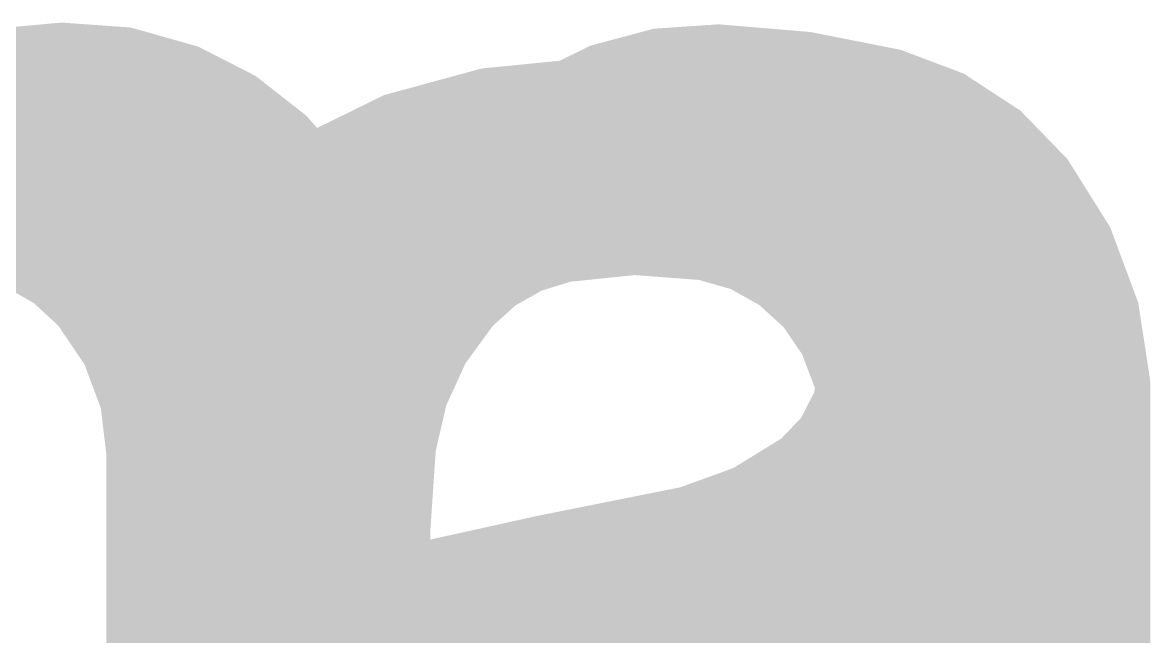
# Model space of a CAD drawing. Extents: x -19.1 to 53.5, y -15.6 to 59.8.
# Drawn here: x 34.349 to 35.941, y 21.184 to 22.05 of the extents above; entities that cross this region are included whole.
import ezdxf

# ---------------------------------------------------------------- set-up
doc = ezdxf.new("R2010")
doc.units = 0
doc.layers.add('21', color=41, linetype='CONTINUOUS')
doc.layers.add('22', color=40, linetype='CONTINUOUS')

msp = doc.modelspace()

# ---------------------------------------------------------------- linework, layer by layer
at = {"layer": '21', "const_width": 0.0254}
for points in [[(34.2671, 22.0243), (34.4043, 22.037)], [(34.4043, 22.037), (34.5, 22.0301)], [(35.242, 22.0284), (35.3314, 22.0345)], [(35.3314, 22.0345), (35.4594, 22.0238)], [(34.2564, 22.0218), (34.5292, 22.0218)], [(34.5, 22.0301), (34.5923, 22.004)], [(35.1554, 22.0052), (35.242, 22.0284)], [(35.2175, 22.0218), (35.4694, 22.0218)], [(35.4594, 22.0238), (35.5854, 21.9989)], [(34.5923, 22.004), (34.6713, 21.9637)], [(35.0749, 21.9659), (35.1554, 22.0052)], [(34.1524, 21.9964), (34.6072, 21.9964)], [(35.1374, 21.9964), (35.592, 21.9964)], [(35.5854, 21.9989), (35.672, 21.9662)], [(34.0965, 21.971), (34.6569, 21.971)], [(35.0853, 21.971), (35.6594, 21.971)], [(34.6713, 21.9637), (34.7412, 21.909)], [(34.986, 21.9021), (35.0749, 21.9659)], [(35.672, 21.9662), (35.7495, 21.9155)], [(34.0529, 21.9456), (34.6944, 21.9456)], [(35.0466, 21.9456), (35.7035, 21.9456)], [(34.0213, 21.9202), (34.7269, 21.9202)], [(34.7412, 21.909), (34.7993, 21.8421)], [(35.0112, 21.9202), (35.7423, 21.9202)], [(35.7495, 21.9155), (35.814, 21.8491)], [(33.9904, 21.8948), (34.7535, 21.8948)], [(34.9072, 21.8262), (34.986, 21.9021)], [(34.9784, 21.8948), (35.7696, 21.8948)], [(33.9658, 21.8694), (34.7756, 21.8694)], [(34.952, 21.8694), (35.7943, 21.8694)], [(33.9412, 21.844), (34.7977, 21.844)], [(34.7993, 21.8421), (34.8437, 21.7653)], [(34.9257, 21.844), (35.8172, 21.844)], [(35.814, 21.8491), (35.8728, 21.7552)], [(34.8615, 21.778), (34.9072, 21.8262)], [(33.9166, 21.8186), (34.8129, 21.8186)], [(34.9, 21.8186), (35.8331, 21.8186)], [(33.8972, 21.7932), (34.8276, 21.7932)], [(34.8524, 21.7689), (34.8615, 21.778)], [(34.8759, 21.7932), (35.849, 21.7932)], [(33.462, 21.7678), (34.8423, 21.7678)], [(34.8437, 21.7653), (34.8484, 21.7662)], [(34.8484, 21.7662), (34.8524, 21.7689)], [(34.8508, 21.7678), (35.8649, 21.7678)], [(35.8728, 21.7552), (35.9115, 21.6513)], [(33.462, 21.7424), (35.8776, 21.7424)], [(33.462, 21.717), (35.887, 21.717)], [(35.2132, 21.7062), (35.1206, 21.6967)], [(35.306, 21.6992), (35.2132, 21.7062)], [(35.3535, 21.6857), (35.306, 21.6992)], [(34.321, 21.6916), (35.104, 21.6916)], [(34.3726, 21.6644), (34.3293, 21.6891)], [(35.0771, 21.6834), (35.0375, 21.661)], [(35.1206, 21.6967), (35.0771, 21.6834)], [(35.3326, 21.6916), (35.8965, 21.6916)], [(35.3966, 21.6616), (35.3535, 21.6857)], [(34.3695, 21.6662), (35.0468, 21.6662)], [(35.3883, 21.6662), (35.9059, 21.6662)], [(34.4094, 21.6306), (34.3726, 21.6644)], [(35.0375, 21.661), (35.0037, 21.6306)], [(35.4331, 21.6283), (35.3966, 21.6616)], [(35.9115, 21.6513), (35.9283, 21.5417)], [(34.3983, 21.6408), (35.0151, 21.6408)], [(35.4194, 21.6408), (35.9131, 21.6408)], [(34.4481, 21.5734), (34.4094, 21.6306)], [(35.0037, 21.6306), (34.9636, 21.5757)], [(35.4609, 21.5875), (35.4331, 21.6283)], [(34.4197, 21.6154), (34.9926, 21.6154)], [(35.4419, 21.6154), (35.917, 21.6154)], [(34.4369, 21.59), (34.9741, 21.59)], [(35.4592, 21.59), (35.9209, 21.59)], [(35.4931, 21.5025), (35.4609, 21.5875)], [(34.4723, 21.5087), (34.4481, 21.5734)], [(34.9636, 21.5757), (34.9353, 21.514)], [(34.4514, 21.5646), (34.9585, 21.5646)], [(35.4696, 21.5646), (35.9248, 21.5646)], [(34.4609, 21.5392), (34.9469, 21.5392)], [(35.4792, 21.5392), (35.9283, 21.5392)], [(35.9283, 21.5417), (35.9283, 20.3835)], [(34.4704, 21.5138), (34.9353, 21.5138)], [(34.4805, 21.4401), (34.4723, 21.5087)], [(34.9353, 21.514), (34.9199, 21.4478)], [(35.4889, 21.5138), (35.9283, 21.5138)], [(35.5041, 21.4122), (35.4931, 21.5025)], [(34.4747, 21.4884), (34.9294, 21.4884)], [(35.4949, 21.4884), (35.9283, 21.4884)], [(34.4778, 21.463), (34.9234, 21.463)], [(35.4979, 21.463), (35.9283, 21.463)], [(34.9199, 21.4478), (34.9123, 21.336)], [(34.4805, 20.3835), (34.4805, 21.4401)], [(34.4805, 21.4376), (34.9192, 21.4376)], [(35.501, 21.4376), (35.9283, 21.4376)], [(34.4805, 21.4122), (34.9175, 21.4122)], [(35.5041, 20.3835), (35.5041, 21.4122)], [(35.5041, 21.4122), (35.9283, 21.4122)], [(34.4805, 21.3868), (34.9158, 21.3868)], [(35.5041, 21.3868), (35.9283, 21.3868)], [(34.4805, 21.3614), (34.914, 21.3614)], [(35.5041, 21.3614), (35.9283, 21.3614)], [(34.4805, 21.336), (34.9123, 21.336)], [(34.9123, 21.336), (34.9123, 20.3835)], [(35.5041, 21.336), (35.9283, 21.336)], [(34.4805, 21.3106), (34.9123, 21.3106)], [(35.5041, 21.3106), (35.9283, 21.3106)], [(34.4805, 21.2852), (34.9123, 21.2852)], [(35.5041, 21.2852), (35.9283, 21.2852)], [(34.4805, 21.2598), (34.9123, 21.2598)], [(35.5041, 21.2598), (35.9283, 21.2598)], [(34.4805, 21.2344), (34.9123, 21.2344)], [(35.5041, 21.2344), (35.9283, 21.2344)], [(34.4805, 21.209), (34.9123, 21.209)], [(35.5041, 21.209), (35.9283, 21.209)], [(34.4805, 21.1836), (34.9123, 21.1836)], [(35.5041, 21.1836), (35.9283, 21.1836)]]:
    msp.add_lwpolyline(points, dxfattribs=at)
at = {"layer": '21', "const_width": 0.0127}
for points in [[(34.4048, 22.0433, 1), (34.4038, 22.0307)], [(34.4049, 22.0307, 1), (34.4037, 22.0433)], [(35.3319, 22.0408, 1), (35.3309, 22.0282)], [(35.3318, 22.0282, 1), (35.331, 22.0408)], [(34.5017, 22.0362, 1), (34.4983, 22.0239)], [(34.4995, 22.0237, 1), (34.5004, 22.0364)], [(34.5292, 22.0155, 1), (34.5292, 22.0282)], [(35.2175, 22.0282, 1), (35.2175, 22.0155)], [(35.2416, 22.0347, 1), (35.2424, 22.022)], [(35.2436, 22.0222, 1), (35.2404, 22.0345)], [(35.4606, 22.03, 1), (35.4582, 22.0176)], [(35.4589, 22.0175, 1), (35.4599, 22.0301)], [(35.4694, 22.0155, 1), (35.4694, 22.0282)], [(34.5952, 22.0097, 1), (34.5894, 21.9983)], [(34.5906, 21.9979, 1), (34.594, 22.0101)], [(35.1538, 22.0113, 1), (35.1571, 21.9991)], [(35.1582, 21.9995, 1), (35.1526, 22.0109)], [(34.6072, 21.9901, 1), (34.6072, 22.0028)], [(35.1374, 22.0028, 1), (35.1374, 21.9901)], [(35.5876, 22.0048, 1), (35.5832, 21.993)], [(35.5842, 21.9927, 1), (35.5866, 22.0051)], [(35.592, 21.9901, 1), (35.592, 22.0028)], [(34.6569, 21.9646, 1), (34.6569, 21.9774)], [(35.0853, 21.9774, 1), (35.0853, 21.9646)], [(35.6594, 21.9646, 1), (35.6594, 21.9774)], [(34.6752, 21.9687, 1), (34.6674, 21.9587)], [(34.6684, 21.958, 1), (34.6742, 21.9693)], [(35.0721, 21.9716, 1), (35.0777, 21.9602)], [(35.0786, 21.9607, 1), (35.0712, 21.9711)], [(35.6755, 21.9716, 1), (35.6686, 21.9609)], [(35.6698, 21.9603, 1), (35.6743, 21.9722)], [(34.6944, 21.9393, 1), (34.6944, 21.952)], [(35.0466, 21.952, 1), (35.0466, 21.9393)], [(35.7035, 21.9393, 1), (35.7035, 21.952)], [(34.7269, 21.9139, 1), (34.7269, 21.9266)], [(34.7459, 21.9132, 1), (34.7364, 21.9049)], [(34.7372, 21.904, 1), (34.7451, 21.914)], [(35.0112, 21.9266, 1), (35.0112, 21.9139)], [(35.7423, 21.9139, 1), (35.7423, 21.9266)], [(35.754, 21.9199, 1), (35.7449, 21.9111)], [(35.746, 21.9102, 1), (35.753, 21.9208)], [(34.7535, 21.8884, 1), (34.7535, 21.9012)], [(34.9784, 21.9012, 1), (34.9784, 21.8884)], [(34.9823, 21.9073, 1), (34.9897, 21.8969)], [(34.9904, 21.8975, 1), (34.9816, 21.9067)], [(35.7696, 21.8884, 1), (35.7696, 21.9012)], [(34.7756, 21.8631, 1), (34.7756, 21.8758)], [(34.952, 21.8758, 1), (34.952, 21.8631)], [(35.7943, 21.8631, 1), (35.7943, 21.8758)], [(34.8048, 21.8453, 1), (34.7938, 21.8389)], [(34.7977, 21.8377, 1), (34.7977, 21.8504)], [(34.9257, 21.8504, 1), (34.9257, 21.8377)], [(35.8194, 21.8525, 1), (35.8086, 21.8457)], [(35.8094, 21.8447, 1), (35.8186, 21.8535)], [(35.8172, 21.8377, 1), (35.8172, 21.8504)], [(34.7945, 21.8379, 1), (34.8041, 21.8463)], [(34.9118, 21.8218, 1), (34.9026, 21.8306)], [(34.8129, 21.8122, 1), (34.8129, 21.825)], [(34.9, 21.825, 1), (34.9, 21.8122)], [(34.9028, 21.8308, 1), (34.9116, 21.8216)], [(35.8331, 21.8122, 1), (35.8331, 21.825)], [(34.8276, 21.7869, 1), (34.8276, 21.7996)], [(34.8759, 21.7996, 1), (34.8759, 21.7869)], [(35.849, 21.7869, 1), (35.849, 21.7996)], [(34.866, 21.7735, 1), (34.857, 21.7825)], [(34.8425, 21.7715, 1), (34.8449, 21.7591)], [(34.8382, 21.7621, 1), (34.8492, 21.7685)], [(34.8449, 21.7715, 1), (34.852, 21.761)], [(34.8423, 21.7614, 1), (34.8423, 21.7742)], [(34.8508, 21.7742, 1), (34.8508, 21.7614)], [(34.8479, 21.7734, 1), (34.8569, 21.7644)], [(34.8496, 21.76, 1), (34.8472, 21.7725)], [(34.8559, 21.7636, 1), (34.8489, 21.7742)], [(34.8569, 21.7824, 1), (34.8661, 21.7736)], [(35.8649, 21.7614, 1), (35.8649, 21.7742)], [(35.8788, 21.7574, 1), (35.8669, 21.7529)], [(35.8675, 21.7518, 1), (35.8782, 21.7585)], [(35.8776, 21.736, 1), (35.8776, 21.7488)], [(35.887, 21.7107, 1), (35.887, 21.7234)], [(35.2137, 21.7125, 1), (35.2127, 21.6998)], [(35.2138, 21.6998, 1), (35.2125, 21.7125)], [(35.3077, 21.7053, 1), (35.3043, 21.6931)], [(35.3055, 21.6929, 1), (35.3065, 21.7055)], [(35.0753, 21.6894, 1), (35.079, 21.6773)], [(35.0802, 21.6778, 1), (35.074, 21.6889)], [(35.104, 21.6852, 1), (35.104, 21.698)], [(35.12, 21.703, 1), (35.1212, 21.6904)], [(35.1225, 21.6906, 1), (35.1187, 21.7028)], [(35.3326, 21.698, 1), (35.3326, 21.6852)], [(35.3566, 21.6912, 1), (35.3504, 21.6801)], [(35.3517, 21.6795, 1), (35.3552, 21.6918)], [(35.8965, 21.6852, 1), (35.8965, 21.698)], [(34.3695, 21.6726, 1), (34.3695, 21.6598)], [(35.0468, 21.6598, 1), (35.0468, 21.6726)], [(35.3883, 21.6726, 1), (35.3883, 21.6598)], [(35.9059, 21.6598, 1), (35.9059, 21.6726)], [(34.3769, 21.6691, 1), (34.3683, 21.6597)], [(34.3695, 21.6589, 1), (34.3758, 21.6699)], [(35.0344, 21.6665, 1), (35.0407, 21.6555)], [(35.0418, 21.6563, 1), (35.0333, 21.6657)], [(35.4009, 21.6663, 1), (35.3923, 21.6569)], [(35.3935, 21.656, 1), (35.3997, 21.6671)], [(35.9177, 21.6522, 1), (35.9052, 21.6503)], [(34.3983, 21.6472, 1), (34.3983, 21.6345)], [(35.0151, 21.6345, 1), (35.0151, 21.6472)], [(35.4194, 21.6472, 1), (35.4194, 21.6345)], [(35.9055, 21.649, 1), (35.9174, 21.6535)], [(35.9131, 21.6345, 1), (35.9131, 21.6472)], [(34.4147, 21.6342, 1), (34.4041, 21.627)], [(34.4051, 21.6259, 1), (34.4137, 21.6353)], [(34.9995, 21.6353, 1), (35.0079, 21.6259)], [(35.0088, 21.6269, 1), (34.9986, 21.6343)], [(35.4383, 21.6319, 1), (35.4278, 21.6247)], [(35.4288, 21.6236, 1), (35.4373, 21.633)], [(34.4197, 21.6218, 1), (34.4197, 21.609)], [(34.9926, 21.609, 1), (34.9926, 21.6218)], [(35.4419, 21.6218, 1), (35.4419, 21.609)], [(35.917, 21.609, 1), (35.917, 21.6218)], [(34.4369, 21.5964, 1), (34.4369, 21.5836)], [(34.9741, 21.5836, 1), (34.9741, 21.5964)], [(35.4592, 21.5964, 1), (35.4592, 21.5836)], [(35.4668, 21.5898, 1), (35.455, 21.5852)], [(35.9209, 21.5836, 1), (35.9209, 21.5964)], [(34.4541, 21.5756, 1), (34.4422, 21.5712)], [(34.4429, 21.5698, 1), (34.4534, 21.577)], [(34.9585, 21.5795, 1), (34.9688, 21.572)], [(34.9694, 21.5731, 1), (34.9579, 21.5784)], [(35.4557, 21.5839, 1), (35.4661, 21.5911)], [(34.4514, 21.571, 1), (34.4514, 21.5583)], [(34.9585, 21.5583, 1), (34.9585, 21.571)], [(35.4696, 21.571, 1), (35.4696, 21.5583)], [(35.9248, 21.5583, 1), (35.9248, 21.571)], [(34.4609, 21.5456, 1), (34.4609, 21.5328)], [(34.9469, 21.5328, 1), (34.9469, 21.5456)], [(35.4792, 21.5456, 1), (35.4792, 21.5328)], [(35.9346, 21.5417, 1), (35.922, 21.5417)], [(35.9283, 21.5328, 1), (35.9283, 21.5456)], [(35.922, 21.5407, 1), (35.9346, 21.5427)], [(34.4704, 21.5202, 1), (34.4704, 21.5074)], [(34.4786, 21.5094, 1), (34.466, 21.5079)], [(34.9296, 21.5166, 1), (34.9411, 21.5113)], [(34.9415, 21.5125, 1), (34.9291, 21.5154)], [(34.9353, 21.5074, 1), (34.9353, 21.5202)], [(35.4889, 21.5202, 1), (35.4889, 21.5074)], [(35.9283, 21.5074, 1), (35.9283, 21.5202)], [(34.4663, 21.5065, 1), (34.4782, 21.5109)], [(35.4995, 21.5032, 1), (35.4868, 21.5017)], [(35.4872, 21.5002, 1), (35.4991, 21.5047)], [(34.4747, 21.4948, 1), (34.4747, 21.4821)], [(34.9294, 21.4821, 1), (34.9294, 21.4948)], [(35.4949, 21.4948, 1), (35.4949, 21.4821)], [(35.9283, 21.4821, 1), (35.9283, 21.4948)], [(34.4778, 21.4694, 1), (34.4778, 21.4566)], [(34.9234, 21.4566, 1), (34.9234, 21.4694)], [(35.4979, 21.4694, 1), (35.4979, 21.4566)], [(35.9283, 21.4566, 1), (35.9283, 21.4694)], [(34.9262, 21.4474, 1), (34.9136, 21.4482)], [(34.4805, 21.444, 1), (34.4805, 21.4312)], [(34.4868, 21.4401, 1), (34.4742, 21.4401)], [(34.4742, 21.4393, 1), (34.4868, 21.4409)], [(34.9137, 21.4492, 1), (34.9261, 21.4464)], [(34.9192, 21.4312, 1), (34.9192, 21.444)], [(35.501, 21.444, 1), (35.501, 21.4312)], [(35.9283, 21.4312, 1), (35.9283, 21.444)], [(34.4805, 21.4186, 1), (34.4805, 21.4059)], [(34.9175, 21.4059, 1), (34.9175, 21.4186)], [(35.5041, 21.4186, 1), (35.5041, 21.4059)], [(35.5104, 21.4122, 1), (35.4978, 21.4122)], [(35.9283, 21.4059, 1), (35.9283, 21.4186)], [(35.4978, 21.4114, 1), (35.5104, 21.413)], [(34.4805, 21.3932, 1), (34.4805, 21.3804)], [(34.9158, 21.3804, 1), (34.9158, 21.3932)], [(35.5041, 21.3932, 1), (35.5041, 21.3804)], [(35.9283, 21.3804, 1), (35.9283, 21.3932)], [(34.4805, 21.3678, 1), (34.4805, 21.355)], [(34.914, 21.355, 1), (34.914, 21.3678)], [(35.5041, 21.3678, 1), (35.5041, 21.355)], [(35.9283, 21.355, 1), (35.9283, 21.3678)], [(34.4805, 21.3424, 1), (34.4805, 21.3297)], [(34.9186, 21.336, 1), (34.906, 21.336)], [(34.9123, 21.3297, 1), (34.9123, 21.3424)], [(35.5041, 21.3424, 1), (35.5041, 21.3297)], [(35.9283, 21.3297, 1), (35.9283, 21.3424)], [(34.906, 21.3364, 1), (34.9186, 21.3356)], [(34.4805, 21.317, 1), (34.4805, 21.3042)], [(34.9123, 21.3042, 1), (34.9123, 21.317)], [(35.5041, 21.317, 1), (35.5041, 21.3042)], [(35.9283, 21.3042, 1), (35.9283, 21.317)], [(34.4805, 21.2916, 1), (34.4805, 21.2788)], [(34.9123, 21.2788, 1), (34.9123, 21.2916)], [(35.5041, 21.2916, 1), (35.5041, 21.2788)], [(35.9283, 21.2788, 1), (35.9283, 21.2916)], [(34.4805, 21.2662, 1), (34.4805, 21.2535)], [(34.9123, 21.2535, 1), (34.9123, 21.2662)], [(35.5041, 21.2662, 1), (35.5041, 21.2535)], [(35.9283, 21.2535, 1), (35.9283, 21.2662)], [(34.4805, 21.2408, 1), (34.4805, 21.228)], [(34.9123, 21.228, 1), (34.9123, 21.2408)], [(35.5041, 21.2408, 1), (35.5041, 21.228)], [(35.9283, 21.228, 1), (35.9283, 21.2408)], [(34.4805, 21.2154, 1), (34.4805, 21.2026)], [(34.9123, 21.2026, 1), (34.9123, 21.2154)], [(35.5041, 21.2154, 1), (35.5041, 21.2026)], [(35.9283, 21.2026, 1), (35.9283, 21.2154)], [(34.4805, 21.19, 1), (34.4805, 21.1773)], [(34.9123, 21.1773, 1), (34.9123, 21.19)], [(35.5041, 21.19, 1), (35.5041, 21.1773)], [(35.9283, 21.1773, 1), (35.9283, 21.19)]]:
    msp.add_lwpolyline(points, format="xyb", dxfattribs=at)
at = {"layer": '22', "const_width": 0.0254}
for points in [[(34.9991, 21.9723), (35.1384, 21.9862)], [(35.1384, 21.9862), (35.3187, 21.9862)], [(35.3187, 21.9862), (35.4617, 21.9707)], [(34.864, 21.9354), (34.9991, 21.9723)], [(34.9944, 21.971), (35.4591, 21.971)], [(35.4617, 21.9707), (35.5995, 21.9296)], [(34.9014, 21.9456), (35.546, 21.9456)], [(34.7543, 21.8816), (34.864, 21.9354)], [(35.5995, 21.9296), (35.7276, 21.8643)], [(34.833, 21.9202), (35.618, 21.9202)], [(34.7812, 21.8948), (35.6678, 21.8948)], [(34.6583, 21.8059), (34.7543, 21.8816)], [(34.7388, 21.8694), (35.7176, 21.8694)], [(35.7276, 21.8643), (35.7751, 21.8274)], [(34.7066, 21.844), (35.7537, 21.844)], [(34.7447, 21.7094), (35.1993, 21.8415)], [(35.1993, 21.8415), (35.6184, 21.7322)], [(35.2044, 21.8313), (34.7828, 21.6967)], [(35.5829, 21.717), (35.2044, 21.8313)], [(35.7751, 21.8274), (35.8146, 21.7819)], [(34.6744, 21.8186), (35.1646, 21.8186)], [(35.1205, 21.8186), (35.2871, 21.8186)], [(35.2465, 21.8186), (35.7828, 21.8186)], [(34.6234, 21.7664), (34.6583, 21.8059)], [(34.6471, 21.7932), (35.0851, 21.7932)], [(35.0331, 21.7932), (35.3845, 21.7932)], [(35.3306, 21.7932), (35.8048, 21.7932)], [(35.8146, 21.7819), (35.8445, 21.7297)], [(34.5948, 21.7221), (34.6234, 21.7664)], [(34.6247, 21.7678), (35.0055, 21.7678)], [(34.9457, 21.7678), (35.4819, 21.7678)], [(35.4147, 21.7678), (35.8227, 21.7678)], [(34.6079, 21.7424), (34.9259, 21.7424)], [(34.8583, 21.7424), (35.5793, 21.7424)], [(35.4988, 21.7424), (35.8372, 21.7424)], [(35.6184, 21.7322), (35.5651, 21.4274)], [(35.8445, 21.7297), (35.8803, 21.6214)], [(34.5592, 21.6433), (34.5948, 21.7221)], [(34.5925, 21.717), (34.8464, 21.717)], [(34.7709, 21.717), (35.1284, 21.717)], [(35.1409, 21.7195), (35.0893, 21.7092)], [(35.2273, 21.724), (35.1409, 21.7195)], [(35.3136, 21.7195), (35.2273, 21.724)], [(35.3604, 21.7106), (35.3136, 21.7195)], [(35.3268, 21.717), (35.6157, 21.717)], [(35.5346, 21.4427), (35.5829, 21.717)], [(35.5829, 21.717), (35.8487, 21.717)], [(34.5389, 21.5798), (34.7447, 21.7094)], [(35.0893, 21.7092), (35.0404, 21.6895)], [(35.4051, 21.6941), (35.3604, 21.7106)], [(34.581, 21.6916), (34.7759, 21.6916)], [(34.7828, 21.6967), (34.5872, 21.5519)], [(34.7164, 21.6916), (35.0456, 21.6916)], [(35.0404, 21.6895), (34.9961, 21.6611)], [(35.4378, 21.6728), (35.4051, 21.6941)], [(35.4089, 21.6916), (35.6113, 21.6916)], [(35.5784, 21.6916), (35.8571, 21.6916)], [(34.5695, 21.6662), (34.7416, 21.6662)], [(34.6761, 21.6662), (35.0041, 21.6662)], [(35.4635, 21.6433), (35.4378, 21.6728)], [(35.4436, 21.6662), (35.6069, 21.6662)], [(35.574, 21.6662), (35.8655, 21.6662)], [(34.9961, 21.6611), (34.9667, 21.633)], [(34.5389, 21.5875), (34.5592, 21.6433)], [(34.5583, 21.6408), (34.7073, 21.6408)], [(34.6358, 21.6408), (34.9749, 21.6408)], [(35.4806, 21.6057), (35.4635, 21.6433)], [(35.4646, 21.6408), (35.6024, 21.6408)], [(35.5695, 21.6408), (35.8739, 21.6408)], [(34.9667, 21.633), (34.9435, 21.5995)], [(35.8803, 21.6214), (35.8932, 21.508)], [(34.5491, 21.6154), (34.673, 21.6154)], [(34.5954, 21.6154), (34.9546, 21.6154)], [(35.4762, 21.6154), (35.598, 21.6154)], [(35.4858, 21.5647), (35.4806, 21.6057)], [(35.565, 21.6154), (35.881, 21.6154)], [(34.5872, 21.5519), (34.5389, 21.5875)], [(34.5398, 21.59), (34.6387, 21.59)], [(34.5551, 21.59), (34.9395, 21.59)], [(34.9435, 21.5995), (34.9275, 21.5621)], [(35.4826, 21.59), (35.5935, 21.59)], [(35.5605, 21.59), (35.8839, 21.59)], [(34.5313, 21.5087), (34.5389, 21.5798)], [(34.5373, 21.5646), (34.9286, 21.5646)], [(34.57, 21.5646), (34.6044, 21.5646)], [(34.9275, 21.5621), (34.9215, 21.5357)], [(35.4787, 21.524), (35.4858, 21.5647)], [(35.4858, 21.5646), (35.5891, 21.5646)], [(35.5561, 21.5646), (35.8867, 21.5646)], [(34.5346, 21.5392), (34.9223, 21.5392)], [(35.4814, 21.5392), (35.5847, 21.5392)], [(35.5516, 21.5392), (35.8896, 21.5392)], [(34.9215, 21.5357), (34.9199, 21.5087)], [(35.4586, 21.4846), (35.4787, 21.524)], [(34.9199, 21.5087), (34.5313, 21.5087)], [(34.5318, 21.5138), (34.9202, 21.5138)], [(35.4735, 21.5138), (35.5802, 21.5138)], [(35.5471, 21.5138), (35.8925, 21.5138)], [(35.8932, 21.508), (35.8826, 21.3944)], [(35.4279, 21.4528), (35.4586, 21.4846)], [(35.4605, 21.4884), (35.5758, 21.4884)], [(35.5426, 21.4884), (35.8914, 21.4884)], [(35.4377, 21.463), (35.5713, 21.463)], [(35.5382, 21.463), (35.889, 21.463)], [(35.3579, 21.4097), (35.4279, 21.4528)], [(34.7091, 20.9626), (35.5346, 21.4427)], [(35.5651, 21.4274), (35.1257, 21.1658)], [(35.4032, 21.4376), (35.5669, 21.4376)], [(35.5258, 21.4376), (35.8866, 21.4376)], [(35.362, 21.4122), (35.5396, 21.4122)], [(35.4822, 21.4122), (35.8843, 21.4122)], [(35.2806, 21.3817), (35.3579, 21.4097)], [(35.0774, 21.3411), (35.2806, 21.3817)], [(35.2947, 21.3868), (35.4969, 21.3868)], [(35.4385, 21.3868), (35.8802, 21.3868)], [(35.8826, 21.3944), (35.8675, 21.3455)], [(35.179, 21.3614), (35.4542, 21.3614)], [(35.3948, 21.3614), (35.8724, 21.3614)], [(34.9051, 21.303), (35.0774, 21.3411)], [(35.0543, 21.336), (35.4116, 21.336)], [(35.3511, 21.336), (35.8622, 21.336)], [(35.8675, 21.3455), (35.8425, 21.3008)], [(34.7396, 21.242), (34.9051, 21.303)], [(34.9396, 21.3106), (35.3689, 21.3106)], [(35.3075, 21.3106), (35.848, 21.3106)], [(35.8425, 21.3008), (35.8089, 21.2623)], [(34.8569, 21.2852), (35.3263, 21.2852)], [(35.2638, 21.2852), (35.8289, 21.2852)], [(34.7879, 21.2598), (35.2836, 21.2598)], [(35.2201, 21.2598), (35.8058, 21.2598)], [(35.8089, 21.2623), (35.7413, 21.2085)], [(34.6639, 21.2015), (34.7396, 21.242)], [(34.7254, 21.2344), (35.2409, 21.2344)], [(35.1764, 21.2344), (35.7738, 21.2344)], [(34.678, 21.209), (35.1983, 21.209)], [(35.1328, 21.209), (35.7419, 21.209)], [(35.7413, 21.2085), (35.6662, 21.1659)], [(34.5948, 21.1506), (34.6639, 21.2015)], [(34.6397, 21.1836), (35.1556, 21.1836)], [(35.0891, 21.1836), (35.6974, 21.1836)]]:
    msp.add_lwpolyline(points, dxfattribs=at)
at = {"layer": '22', "const_width": 0.0127}
for points in [[(35.1384, 21.9926, 1), (35.1384, 21.9798)], [(35.139, 21.9799, 1), (35.1378, 21.9925)], [(35.3194, 21.9925, 1), (35.318, 21.9799)], [(35.3187, 21.9798, 1), (35.3187, 21.9926)], [(34.9944, 21.9774, 1), (34.9944, 21.9646)], [(34.9984, 21.9786, 1), (34.9997, 21.966)], [(35.0008, 21.9661, 1), (34.9974, 21.9784)], [(35.4635, 21.9768, 1), (35.4599, 21.9646)], [(35.4591, 21.9646, 1), (35.4591, 21.9774)], [(35.461, 21.9644, 1), (35.4624, 21.977)], [(34.9014, 21.952, 1), (34.9014, 21.9393)], [(35.546, 21.9393, 1), (35.546, 21.952)], [(34.8623, 21.9415, 1), (34.8657, 21.9293)], [(34.8668, 21.9297, 1), (34.8612, 21.9411)], [(35.6024, 21.9353, 1), (35.5966, 21.924)], [(35.5977, 21.9236, 1), (35.6013, 21.9357)], [(34.833, 21.9266, 1), (34.833, 21.9139)], [(35.618, 21.9139, 1), (35.618, 21.9266)], [(34.7812, 21.9012, 1), (34.7812, 21.8884)], [(35.6678, 21.8884, 1), (35.6678, 21.9012)], [(34.7515, 21.8873, 1), (34.7571, 21.8759)], [(34.7582, 21.8766, 1), (34.7503, 21.8866)], [(34.7388, 21.8758, 1), (34.7388, 21.8631)], [(35.7176, 21.8631, 1), (35.7176, 21.8758)], [(35.7315, 21.8693, 1), (35.7237, 21.8593)], [(35.7247, 21.8586, 1), (35.7305, 21.87)], [(34.7066, 21.8504, 1), (34.7066, 21.8377)], [(35.2009, 21.8476, 1), (35.1977, 21.8354)], [(35.2011, 21.8354, 1), (35.1975, 21.8476)], [(35.7537, 21.8377, 1), (35.7537, 21.8504)], [(35.2062, 21.8374, 1), (35.2026, 21.8252)], [(35.2063, 21.8253, 1), (35.2025, 21.8373)], [(35.7799, 21.8315, 1), (35.7703, 21.8232)], [(35.7712, 21.8224, 1), (35.779, 21.8324)], [(34.6744, 21.825, 1), (34.6744, 21.8122)], [(35.1205, 21.825, 1), (35.1205, 21.8122)], [(35.1646, 21.8122, 1), (35.1646, 21.825)], [(35.2465, 21.825, 1), (35.2465, 21.8122)], [(35.2871, 21.8122, 1), (35.2871, 21.825)], [(35.7828, 21.8122, 1), (35.7828, 21.825)], [(34.6471, 21.7996, 1), (34.6471, 21.7869)], [(34.6544, 21.8109, 1), (34.6622, 21.8009)], [(34.6631, 21.8017, 1), (34.6535, 21.8101)], [(35.0331, 21.7996, 1), (35.0331, 21.7869)], [(35.0851, 21.7869, 1), (35.0851, 21.7996)], [(35.3306, 21.7996, 1), (35.3306, 21.7869)], [(35.3845, 21.7869, 1), (35.3845, 21.7996)], [(35.8048, 21.7869, 1), (35.8048, 21.7996)], [(35.8201, 21.7851, 1), (35.8091, 21.7788)], [(35.8098, 21.7778, 1), (35.8194, 21.7861)], [(34.6187, 21.7706, 1), (34.6282, 21.7622)], [(34.6288, 21.7629, 1), (34.6181, 21.7698)], [(34.6247, 21.7742, 1), (34.6247, 21.7614)], [(34.9457, 21.7742, 1), (34.9457, 21.7614)], [(35.0055, 21.7614, 1), (35.0055, 21.7742)], [(35.4147, 21.7742, 1), (35.4147, 21.7614)], [(35.4819, 21.7614, 1), (35.4819, 21.7742)], [(35.8227, 21.7614, 1), (35.8227, 21.7742)], [(34.6079, 21.7488, 1), (34.6079, 21.736)], [(34.8583, 21.7488, 1), (34.8583, 21.736)], [(34.9259, 21.736, 1), (34.9259, 21.7488)], [(35.4988, 21.7488, 1), (35.4988, 21.736)], [(35.5793, 21.736, 1), (35.5793, 21.7488)], [(35.6247, 21.7311, 1), (35.6121, 21.7333)], [(35.6168, 21.7261, 1), (35.62, 21.7383)], [(35.8372, 21.736, 1), (35.8372, 21.7488)], [(35.8505, 21.7317, 1), (35.8385, 21.7277)], [(34.5925, 21.7234, 1), (34.5925, 21.7107)], [(34.5895, 21.7255, 1), (34.6001, 21.7187)], [(34.6006, 21.7195, 1), (34.589, 21.7247)], [(34.7709, 21.7234, 1), (34.7709, 21.7107)], [(34.8464, 21.7107, 1), (34.8464, 21.7234)], [(35.1284, 21.7107, 1), (35.1284, 21.7234)], [(35.1406, 21.7258, 1), (35.1412, 21.7132)], [(35.1421, 21.7133, 1), (35.1397, 21.7257)], [(35.2276, 21.7303, 1), (35.2269, 21.7176)], [(35.2276, 21.7176, 1), (35.2269, 21.7303)], [(35.3148, 21.7257, 1), (35.3124, 21.7133)], [(35.3133, 21.7132, 1), (35.3139, 21.7258)], [(35.3268, 21.7234, 1), (35.3268, 21.7107)], [(35.5829, 21.7234, 1), (35.5829, 21.7107)], [(35.5892, 21.7159, 1), (35.5766, 21.7181)], [(35.5811, 21.7109, 1), (35.5847, 21.7231)], [(35.6157, 21.7107, 1), (35.6157, 21.7234)], [(35.839, 21.7265, 1), (35.85, 21.7329)], [(35.8487, 21.7107, 1), (35.8487, 21.7234)], [(34.7429, 21.7155, 1), (34.7465, 21.7033)], [(34.7481, 21.704, 1), (34.7413, 21.7148)], [(35.088, 21.7154, 1), (35.0905, 21.703)], [(35.0916, 21.7033, 1), (35.0869, 21.7151)], [(35.3626, 21.7166, 1), (35.3582, 21.7047)], [(35.3592, 21.7044, 1), (35.3616, 21.7169)], [(34.581, 21.698, 1), (34.581, 21.6852)], [(34.7164, 21.698, 1), (34.7164, 21.6852)], [(34.7759, 21.6852, 1), (34.7759, 21.698)], [(34.7809, 21.7027, 1), (34.7847, 21.6907)], [(34.7866, 21.6916, 1), (34.779, 21.7018)], [(35.0381, 21.6954, 1), (35.0428, 21.6836)], [(35.0439, 21.6842, 1), (35.037, 21.6949)], [(35.0456, 21.6852, 1), (35.0456, 21.698)], [(35.4086, 21.6994, 1), (35.4016, 21.6888)], [(35.4089, 21.698, 1), (35.4089, 21.6852)], [(35.4029, 21.6881, 1), (35.4073, 21.7001)], [(35.5784, 21.698, 1), (35.5784, 21.6852)], [(35.6113, 21.6852, 1), (35.6113, 21.698)], [(35.8571, 21.6852, 1), (35.8571, 21.698)], [(34.5695, 21.6726, 1), (34.5695, 21.6598)], [(34.6761, 21.6726, 1), (34.6761, 21.6598)], [(34.7416, 21.6598, 1), (34.7416, 21.6726)], [(35.0041, 21.6598, 1), (35.0041, 21.6726)], [(35.4426, 21.6769, 1), (35.4331, 21.6686)], [(35.4344, 21.6675, 1), (35.4413, 21.6781)], [(35.4436, 21.6726, 1), (35.4436, 21.6598)], [(35.574, 21.6726, 1), (35.574, 21.6598)], [(35.6069, 21.6598, 1), (35.6069, 21.6726)], [(35.8655, 21.6598, 1), (35.8655, 21.6726)], [(34.9927, 21.6664, 1), (34.9995, 21.6558)], [(35.0005, 21.6565, 1), (34.9917, 21.6657)], [(34.5583, 21.6472, 1), (34.5583, 21.6345)], [(34.5534, 21.6459, 1), (34.565, 21.6407)], [(34.5652, 21.6411, 1), (34.5532, 21.6455)], [(34.6358, 21.6472, 1), (34.6358, 21.6345)], [(34.7073, 21.6345, 1), (34.7073, 21.6472)], [(34.9749, 21.6345, 1), (34.9749, 21.6472)], [(35.4693, 21.6459, 1), (35.4577, 21.6407)], [(35.4646, 21.6472, 1), (35.4646, 21.6345)], [(35.4587, 21.6391, 1), (35.4683, 21.6475)], [(35.5695, 21.6472, 1), (35.5695, 21.6345)], [(35.6024, 21.6345, 1), (35.6024, 21.6472)], [(35.8739, 21.6345, 1), (35.8739, 21.6472)], [(34.9623, 21.6375, 1), (34.9711, 21.6284)], [(34.9719, 21.6293, 1), (34.9615, 21.6366)], [(35.8866, 21.6221, 1), (35.874, 21.6206)], [(34.5491, 21.6218, 1), (34.5491, 21.609)], [(34.5954, 21.6218, 1), (34.5954, 21.609)], [(34.673, 21.609, 1), (34.673, 21.6218)], [(34.9546, 21.609, 1), (34.9546, 21.6218)], [(35.4762, 21.6218, 1), (35.4762, 21.609)], [(35.4869, 21.6065, 1), (35.4743, 21.6049)], [(35.565, 21.6218, 1), (35.565, 21.609)], [(35.598, 21.609, 1), (35.598, 21.6218)], [(35.8743, 21.6194, 1), (35.8863, 21.6234)], [(35.881, 21.609, 1), (35.881, 21.6218)], [(34.5427, 21.5926, 1), (34.5351, 21.5824)], [(34.5398, 21.5964, 1), (34.5398, 21.5836)], [(34.5551, 21.5964, 1), (34.5551, 21.5836)], [(34.6387, 21.5836, 1), (34.6387, 21.5964)], [(34.9383, 21.6031, 1), (34.9488, 21.5959)], [(34.9494, 21.597, 1), (34.9377, 21.602)], [(34.9395, 21.5836, 1), (34.9395, 21.5964)], [(35.4748, 21.6031, 1), (35.4864, 21.6083)], [(35.4826, 21.5964, 1), (35.4826, 21.5836)], [(35.5605, 21.5964, 1), (35.5605, 21.5836)], [(35.5935, 21.5836, 1), (35.5935, 21.5964)], [(35.8839, 21.5836, 1), (35.8839, 21.5964)], [(34.5329, 21.5897, 1), (34.5449, 21.5853)], [(34.5355, 21.5852, 1), (34.5423, 21.5744)], [(34.5452, 21.5791, 1), (34.5326, 21.5805)], [(34.5373, 21.571, 1), (34.5373, 21.5583)], [(34.57, 21.571, 1), (34.57, 21.5583)], [(34.6044, 21.5583, 1), (34.6044, 21.571)], [(34.9217, 21.5646, 1), (34.9333, 21.5596)], [(34.9337, 21.5607, 1), (34.9213, 21.5635)], [(34.9286, 21.5583, 1), (34.9286, 21.571)], [(35.4858, 21.571, 1), (35.4858, 21.5583)], [(35.4795, 21.5639, 1), (35.4921, 21.5655)], [(35.4921, 21.5636, 1), (35.4796, 21.5658)], [(35.5561, 21.571, 1), (35.5561, 21.5583)], [(35.5891, 21.5583, 1), (35.5891, 21.571)], [(35.8867, 21.5583, 1), (35.8867, 21.571)], [(34.5346, 21.5456, 1), (34.5346, 21.5328)], [(34.5834, 21.557, 1), (34.591, 21.5468)], [(34.5834, 21.5468, 1), (34.591, 21.557)], [(34.9223, 21.5328, 1), (34.9223, 21.5456)], [(35.4814, 21.5456, 1), (35.4814, 21.5328)], [(35.5516, 21.5456, 1), (35.5516, 21.5328)], [(35.5847, 21.5328, 1), (35.5847, 21.5456)], [(35.8896, 21.5328, 1), (35.8896, 21.5456)], [(34.9153, 21.5371, 1), (34.9277, 21.5343)], [(34.9279, 21.5353, 1), (34.9152, 21.5361)], [(35.4844, 21.5211, 1), (35.473, 21.5269)], [(34.5313, 21.5151, 1), (34.5313, 21.5023)], [(34.5318, 21.5202, 1), (34.5318, 21.5074)], [(34.9199, 21.5023, 1), (34.9199, 21.5151)], [(34.9202, 21.5074, 1), (34.9202, 21.5202)], [(35.4735, 21.5202, 1), (35.4735, 21.5074)], [(35.4724, 21.5251, 1), (35.485, 21.5229)], [(35.5471, 21.5202, 1), (35.5471, 21.5074)], [(35.5802, 21.5074, 1), (35.5802, 21.5202)], [(35.8995, 21.5074, 1), (35.8869, 21.5086)], [(35.8925, 21.5074, 1), (35.8925, 21.5202)], [(34.525, 21.5094, 1), (34.5376, 21.508)], [(34.9136, 21.5091, 1), (34.9262, 21.5083)], [(35.8869, 21.5073, 1), (35.8995, 21.5087)], [(35.4529, 21.4875, 1), (35.4643, 21.4817)], [(35.4632, 21.4802, 1), (35.454, 21.489)], [(35.4605, 21.4948, 1), (35.4605, 21.4821)], [(35.5426, 21.4948, 1), (35.5426, 21.4821)], [(35.5758, 21.4821, 1), (35.5758, 21.4948)], [(35.8914, 21.4821, 1), (35.8914, 21.4948)], [(35.4377, 21.4694, 1), (35.4377, 21.4566)], [(35.5382, 21.4694, 1), (35.5382, 21.4566)], [(35.5713, 21.4566, 1), (35.5713, 21.4694)], [(35.889, 21.4566, 1), (35.889, 21.4694)], [(35.4233, 21.4572, 1), (35.4325, 21.4484)], [(35.4312, 21.4474, 1), (35.4246, 21.4582)], [(35.4032, 21.444, 1), (35.4032, 21.4312)], [(35.5258, 21.444, 1), (35.5258, 21.4312)], [(35.5283, 21.4438, 1), (35.5409, 21.4416)], [(35.5378, 21.4372, 1), (35.5314, 21.4482)], [(35.5683, 21.4219, 1), (35.5619, 21.4329)], [(35.5669, 21.4312, 1), (35.5669, 21.444)], [(35.8866, 21.4312, 1), (35.8866, 21.444)], [(35.362, 21.4186, 1), (35.362, 21.4059)], [(35.4822, 21.4186, 1), (35.4822, 21.4059)], [(35.5396, 21.4059, 1), (35.5396, 21.4186)], [(35.5588, 21.4285, 1), (35.5714, 21.4263)], [(35.8843, 21.4059, 1), (35.8843, 21.4186)], [(35.3546, 21.4151, 1), (35.3612, 21.4043)], [(35.3601, 21.4037, 1), (35.3558, 21.4156)], [(35.2784, 21.3877, 1), (35.2828, 21.3757)], [(35.2818, 21.3755, 1), (35.2794, 21.3879)], [(35.2947, 21.3932, 1), (35.2947, 21.3804)], [(35.4385, 21.3932, 1), (35.4385, 21.3804)], [(35.4969, 21.3804, 1), (35.4969, 21.3932)], [(35.8763, 21.395, 1), (35.8889, 21.3938)], [(35.8887, 21.3925, 1), (35.8765, 21.3963)], [(35.8802, 21.3804, 1), (35.8802, 21.3932)], [(35.179, 21.3678, 1), (35.179, 21.355)], [(35.3948, 21.3678, 1), (35.3948, 21.355)], [(35.4542, 21.355, 1), (35.4542, 21.3678)], [(35.8724, 21.355, 1), (35.8724, 21.3678)], [(35.0543, 21.3424, 1), (35.0543, 21.3297)], [(35.0762, 21.3473, 1), (35.0786, 21.3349)], [(35.0788, 21.3349, 1), (35.076, 21.3473)], [(35.3511, 21.3424, 1), (35.3511, 21.3297)], [(35.4116, 21.3297, 1), (35.4116, 21.3424)], [(35.8614, 21.3474, 1), (35.8735, 21.3436)], [(35.873, 21.3424, 1), (35.8619, 21.3486)], [(35.8622, 21.3297, 1), (35.8622, 21.3424)], [(34.9038, 21.3092, 1), (34.9065, 21.2968)], [(34.9073, 21.297, 1), (34.903, 21.3089)], [(34.9396, 21.317, 1), (34.9396, 21.3042)], [(35.3075, 21.317, 1), (35.3075, 21.3042)], [(35.3689, 21.3042, 1), (35.3689, 21.317)], [(35.8473, 21.2967, 1), (35.8378, 21.305)], [(35.848, 21.3042, 1), (35.848, 21.317)], [(34.8569, 21.2916, 1), (34.8569, 21.2788)], [(35.2638, 21.2916, 1), (35.2638, 21.2788)], [(35.3263, 21.2788, 1), (35.3263, 21.2916)], [(35.8289, 21.2788, 1), (35.8289, 21.2916)], [(35.837, 21.3039, 1), (35.8481, 21.2978)], [(34.7879, 21.2662, 1), (34.7879, 21.2535)], [(35.2201, 21.2662, 1), (35.2201, 21.2535)], [(35.2836, 21.2535, 1), (35.2836, 21.2662)], [(35.8041, 21.2665, 1), (35.8137, 21.2581)], [(35.8129, 21.2573, 1), (35.8049, 21.2673)], [(35.8058, 21.2535, 1), (35.8058, 21.2662)], [(34.7374, 21.248, 1), (34.7418, 21.236)], [(34.7426, 21.2364, 1), (34.7366, 21.2476)], [(34.7254, 21.2408, 1), (34.7254, 21.228)], [(35.1764, 21.2408, 1), (35.1764, 21.228)], [(35.2409, 21.228, 1), (35.2409, 21.2408)], [(35.7738, 21.228, 1), (35.7738, 21.2408)], [(34.678, 21.2154, 1), (34.678, 21.2026)], [(35.1328, 21.2154, 1), (35.1328, 21.2026)], [(35.1983, 21.2026, 1), (35.1983, 21.2154)], [(35.7373, 21.2135, 1), (35.7452, 21.2036)], [(35.7444, 21.203, 1), (35.7382, 21.2141)], [(35.7419, 21.2026, 1), (35.7419, 21.2154)], [(34.6609, 21.2071, 1), (34.6669, 21.1959)], [(34.6677, 21.1964, 1), (34.6602, 21.2066)], [(34.6397, 21.19, 1), (34.6397, 21.1773)], [(35.0891, 21.19, 1), (35.0891, 21.1773)], [(35.1556, 21.1773, 1), (35.1556, 21.19)], [(35.6974, 21.1773, 1), (35.6974, 21.19)]]:
    msp.add_lwpolyline(points, format="xyb", dxfattribs=at)

doc.saveas('drawing.dxf')
